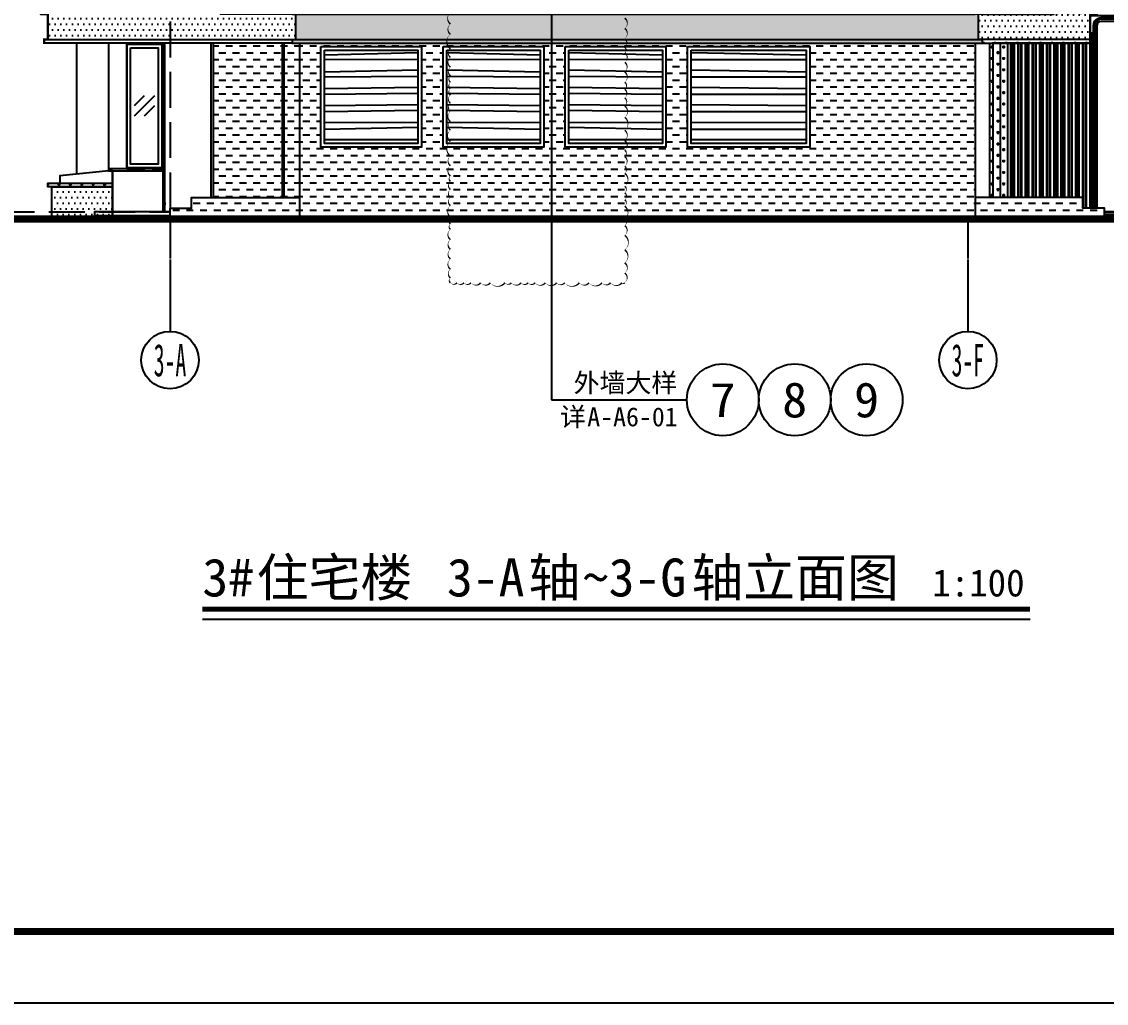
# Model space of a CAD drawing. Extents: x 646072 to 1012572, y -46617 to 16093.
# Drawn here: x 845552 to 860642, y -46567 to -32905 of the extents above; entities that cross this region are included whole.
import ezdxf
from ezdxf.enums import TextEntityAlignment as Align

# ---------------------------------------------------------------- set-up
doc = ezdxf.new("R2010")
doc.units = 0
doc.header["$LTSCALE"] = 1000
doc.header["$MEASUREMENT"] = 0
for name, pattern in [('3#楼-HZS$0$3#楼-HZS$0$__DASH', [0.35, 0.25, -0.1]), ('3#楼-HZS$0$3#楼-HZS$0$DASH', [0.35, 0.25, -0.1]), ('3#楼-HZS$0$DOTE', [2.4200000000000004, 2, -0.2, 0.02, -0.2]), ('DASH', [0.35, 0.25, -0.1])]:
    doc.linetypes.add(name, pattern=pattern)
doc.layers.get('Defpoints').update_dxf_attribs({"color": 4, "linetype": 'DASH'})
for name, color, linetype in [('3#楼-HZS$0$3#楼-HZS$0$00-看线', 251, 'Continuous'), ('3#楼-HZS$0$3#楼-HZS$0$00-立面灰色金属看线', 252, 'Continuous'), ('3#楼-HZS$0$3#楼-HZS$0$00-立面米色看线', 31, 'Continuous'), ('3#楼-HZS$0$3#楼-HZS$0$0923调整', 6, 'Continuous'), ('3#楼-HZS$0$3#楼-HZS$0$3#-轴号$0$A-ANNO-AXIS-CIRC', 3, 'Continuous'), ('3#楼-HZS$0$3#楼-HZS$0$3#-轴号$0$A-ANNO-AXIS-TEXT', 7, 'Continuous'), ('3#楼-HZS$0$3#楼-HZS$0$A-ANNO-SYMB', 3, 'Continuous'), ('3#楼-HZS$0$3#楼-HZS$0$A-DOOR', 51, 'Continuous'), ('3#楼-HZS$0$3#楼-HZS$0$A-LINE-浅灰色铝板幕墙-填充', 115, 'Continuous'), ('3#楼-HZS$0$3#楼-HZS$0$A-ROOF', 241, 'Continuous'), ('3#楼-HZS$0$3#楼-HZS$0$DOTE', 1, '3#楼-HZS$0$DOTE'), ('3#楼-HZS$0$3#楼-HZS$0$ELEV-WIND', 4, 'Continuous'), ('3#楼-HZS$0$3#楼-HZS$0$填充-浅黄色铝板', 30, 'Continuous'), ('3#楼-HZS$0$3#楼-HZS$0$填充-深灰色涂料', 11, 'Continuous'), ('3#楼-HZS$0$A-ANNO-INDX', 3, 'Continuous'), ('3#楼-HZS$0$A-ANNO-TEXT', 3, 'Continuous'), ('3#楼-HZS$0$立面分缝', 5, 'Continuous'), ('A-ANNO-TEXT', 3, 'Continuous'), ('A1-无手签$0$A-ANNO-TTLB', 7, 'Continuous'), ('AXIS_TEXT', 7, 'Continuous')]:
    doc.layers.add(name, color=color, linetype=linetype)
doc.layers.add('3#楼-HZS$0$3#楼-HZS$0$1#2#住宅楼 平面图$0$A-00-15-1#-PM-2F$0$00-装饰-看', color=46, linetype='Continuous', lineweight=5)
doc.layers.add('3#楼-HZS$0$A-ANNO-MODI', color=6, linetype='Continuous', plot=False)
doc.styles.add('3#楼-HZS$0$3#楼-HZS$0$3#-轴号$0$_TCH_AXIS', font='')
doc.styles.add('3#楼-HZS$0$3#楼-HZS$0$Standard', font='')
doc.styles.add('3#楼-HZS$0$_TCH_DIM', font='')
doc.styles.add('3#楼-HZS$0$_TCH_LABEL', font='')
doc.styles.add('COMPLEX', font='COMPLEX')
doc.styles.get('3#楼-HZS$0$3#楼-HZS$0$3#-轴号$0$_TCH_AXIS').set_extended_font_data('SimSun')
doc.styles.get('3#楼-HZS$0$3#楼-HZS$0$Standard').set_extended_font_data('SimSun')
doc.styles.get('3#楼-HZS$0$_TCH_DIM').set_extended_font_data('SimSun')
doc.styles.get('3#楼-HZS$0$_TCH_LABEL').set_extended_font_data('SimSun')
pattern_1 = [(0, (0, 0), (39.6875, 79.375), [0, -79.375])]
pattern_2 = [(0, (0, 0), (79.375, 79.375), [39.6875, -119.0625]), (90, (19.84375, -19.84375), (-79.375, 79.375), [39.6875, -119.0625])]

# ---------------------------------------------------------------- blocks, each defined once
blk = doc.blocks.new('3#楼-HZS$0$3#楼-HZS$0$asdg04d+9j80')
at = {"layer": '3#楼-HZS$0$3#楼-HZS$0$ELEV-WIND', "color": 8, "linetype": '3#楼-HZS$0$3#楼-HZS$0$__DASH'}
blk.add_lwpolyline([(166652.1028225891, -257724.6046364194), (167352.1028225764, -257724.6046364194), (167352.1028225764, -259174.6046364194), (166652.1028225891, -259174.6046364194)], close=True, dxfattribs=at)
at = {"layer": '3#楼-HZS$0$3#楼-HZS$0$ELEV-WIND'}
for points in [[(166667.1028225891, -257739.6046364194), (167337.1028225764, -257739.6046364194), (167337.1028225764, -259159.6046364194), (166667.1028225891, -259159.6046364194)], [(167287.1028225764, -257789.6046364194), (166717.1028225891, -257789.6046364194), (166717.1028225891, -258849.6046364194), (167287.1028225764, -258849.6046364194)], [(167237.1028225764, -257839.6046364194), (166767.1028225891, -257839.6046364194), (166767.1028225891, -258799.6046364194), (167237.1028225764, -258799.6046364194)], [(167287.1028225764, -258899.6046364194), (166717.1028225891, -258899.6046364194), (166717.1028225891, -259109.6046364194), (167287.1028225764, -259109.6046364194)]]:
    blk.add_lwpolyline(points, close=True, dxfattribs=at)
at = {"layer": '3#楼-HZS$0$3#楼-HZS$0$ELEV-WIND', "color": 8, "linetype": '3#楼-HZS$0$3#楼-HZS$0$DASH'}
for points in [[(166717.1028225891, -257789.6046364194), (167287.1028225764, -258324.6046364194), (166717.1028225891, -258849.6046364194)], [(166717.1028225891, -257789.6046364194), (167002.1028225827, -258849.6046364194), (167287.1028225764, -257789.6046364194)]]:
    blk.add_lwpolyline(points, dxfattribs=at)
blk = doc.blocks.new('3#楼-HZS$0$3#楼-HZS$0$df0j4+fg90')
at = {"layer": '3#楼-HZS$0$3#楼-HZS$0$A-LINE-浅灰色铝板幕墙-填充'}
h = blk.add_hatch(dxfattribs=at)
h.set_pattern_fill('DOTS', color=256, scale=50)
h.set_pattern_definition(pattern_1)
h.paths.add_polyline_path([(350717.97012153, 106739.0151179852), (347267.7280348499, 106739.0151179913), (347267.7280348499, 106389.0151179913), (350717.97012153, 106389.0151179852)])
h = blk.add_hatch(dxfattribs=at)
h.set_pattern_fill('DOTS', color=256, scale=50)
h.set_pattern_definition([(0, (0, -23600), (39.6875, 79.375), [0, -79.375])])
h.paths.add_polyline_path([(360217.9701217088, 106739.0151179913), (360217.9701217088, 106389.0151179913), (361767.9701217088, 106389.0151179913), (361767.9701217088, 106739.0151179913)])
h = blk.add_hatch(dxfattribs=at)
h.set_pattern_fill('DOTS', color=250, scale=50)
h.set_pattern_definition([(0, (-508403.7722642744, 141892.0115909563), (39.6875, 79.375), [0, -79.375])])
h.paths.add_polyline_path([(347317.7280350528, 104339.0793814905), (348171.5402357256, 104338.9508544677), (348171.5402357256, 103938.8865909563), (347317.7280350528, 103939.0151179791)])
at = {"layer": '3#楼-HZS$0$3#楼-HZS$0$填充-浅黄色铝板'}
h = blk.add_hatch(dxfattribs=at)
h.set_pattern_fill('CROSS', color=30, scale=50)
h.set_pattern_definition([(0, (0, -23600), (79.375, 79.375), [39.6875, -119.0625]), (90, (19.84375, -23619.84375), (-79.375, 79.375), [39.6875, -119.0625])])
h.paths.add_polyline_path([(360267.9701217089, 106389.0151179913), (360267.9701217089, 106339.0151179913), (361817.9701217088, 106339.0151179913), (361817.9701217088, 106389.0151179913)])
h.paths.add_polyline_path([(361317.9701217088, 106939.0151179913), (361317.9701217088, 106869.0151179791), (361867.9701217088, 106869.0151179791), (361867.9701217088, 106939.0151179913)])
h.paths.add_polyline_path([(361217.9701217089, 106869.0151179791), (361217.970121709, 106789.0151179791), (361817.9701217088, 106789.0151179791), (361817.9701217088, 106869.0151179791)])
h.paths.add_polyline_path([(361267.9701217089, 106789.0151179791), (361267.9701217212, 106739.0151179913), (361867.9701217088, 106739.0151179913), (361867.9701217088, 106789.0151179791)])
h = blk.add_hatch(dxfattribs=at)
h.set_pattern_fill('CROSS', color=250, scale=50)
h.set_pattern_definition([(0, (-508403.7722642744, 141842.0115909563), (79.375, 79.375), [39.6875, -119.0625]), (90, (-508383.9285142744, 141822.1678409563), (-79.375, 79.375), [39.6875, -119.0625])])
h.paths.add_polyline_path([(347267.6823330998, 104339.0151179791), (348167.6548393955, 104339.0151179791), (348167.6548393955, 104389.0151179791), (347267.6823330998, 104389.0151179791)])
at = {"layer": '3#楼-HZS$0$3#楼-HZS$0$填充-深灰色涂料'}
h = blk.add_hatch(dxfattribs=at)
h.set_pattern_fill('DASH', color=11, scale=100)
h.set_pattern_definition([(0, (0, 0), (95.25, 95.25), [95.25, -95.25])])
h.paths.add_polyline_path([(350767.97012153, 103989.0151179913), (350767.9701215301, 106339.0151179913), (349567.6551252609, 106339.0151179913), (349567.6551252609, 103989.0151179913)])
h = blk.add_hatch(dxfattribs=at)
h.set_pattern_fill('DASH', color=11, scale=100)
h.set_pattern_definition([(0, (0, -26550), (95.25, 95.25), [95.25, -95.25])])
edge = h.paths.add_edge_path()
edge.add_line((357867.8474560651, 106289.0151179914), (356922.5496539256, 106289.0151179914))
edge.add_arc((357218.3536430785, 106239.015117979), 300.0000000000433, 170.405931770741, 179.9999999999583)
edge.add_line((356918.3536430785, 106239.0151179792), (357817.8474560055, 106239.0151179914))
edge.add_line((357817.8474560055, 106239.0151179914), (357817.8474560056, 104939.0151179914))
edge.add_line((357817.8474560056, 104939.0151179914), (356918.3536430786, 104939.0151179914))
edge.add_line((356918.3536430786, 104939.0151179914), (356918.3536430785, 104889.0151179914))
edge.add_line((356918.3536430785, 104889.0151179914), (357867.8474560651, 104889.0151179914))
edge.add_line((357867.8474560651, 104889.0151179914), (357867.8474560651, 106289.0151179914))
blk = doc.blocks.new('3#楼-HZS$0$3#楼-HZS$0$tytutyuiytiuty')
at = {"layer": '3#楼-HZS$0$3#楼-HZS$0$ELEV-WIND', "color": 8, "linetype": '3#楼-HZS$0$3#楼-HZS$0$__DASH'}
blk.add_lwpolyline([(147924.410584872, -250027.7864665329), (147424.4108036832, -250027.7864665329), (147424.4108036832, -251777.7864665329), (147924.410584872, -251777.7864665329)], close=True, dxfattribs=at)
at = {"layer": '3#楼-HZS$0$3#楼-HZS$0$ELEV-WIND'}
for points in [[(147424.4108036832, -250042.7864665329), (147909.410584872, -250042.7864665329), (147909.410584872, -251762.7864665329), (147424.4108036832, -251762.7864665329)], [(147474.4108036832, -250092.7864665329), (147859.410584872, -250092.7864665329), (147859.410584872, -251712.7864665329), (147474.4108036832, -251712.7864665329)]]:
    blk.add_lwpolyline(points, close=True, dxfattribs=at)
blk = doc.blocks.new('3#楼-HZS$0$3#楼-HZS$0$zdfs+gd5+9gj0h')
at = {"layer": '3#楼-HZS$0$3#楼-HZS$0$填充-浅黄色铝板'}
h = blk.add_hatch(dxfattribs=at)
h.set_pattern_fill('CROSS', color=250, scale=50)
h.set_pattern_definition(pattern_2)
h.paths.add_polyline_path([(224524.3890767773, -141752.2831765233), (224674.3890767773, -141752.2831765233), (224674.3890767773, -144202.2831765354), (224524.3890767773, -144202.2831765354)])
h.paths.add_polyline_path([(224423.9784421, -141752.2831765233), (224524.3890767773, -141752.2831765233), (224524.3890767773, -144202.2831765354), (224423.9784421, -144202.2831765354)])
at = {"layer": '3#楼-HZS$0$3#楼-HZS$0$00-看线', "elevation": 1e-08}
blk.add_lwpolyline([(224423.9784421, -141752.2831765233), (224423.9784421, -143902.2831762322)], dxfattribs=at)
blk = doc.blocks.new('3#楼-HZS$0$3#楼-HZS$0$sz0fg4+df980j')
at = {"layer": '3#楼-HZS$0$3#楼-HZS$0$00-看线'}
for points in [[(500.0010792915709, -2949.999377694694), (500.0010792915709, -4776.292612217425)], [(949.9278836343437, -4699.99931180873), (949.9278836343437, -2949.999311831023)], [(999.9278836343437, -4949.999311843188), (99.92816949973349, -4949.999311843188), (99.92816949973349, -4899.999311843188), (999.9278836343437, -4899.999311843188)], [(150.0010792915709, -4949.999311843188), (150.0010792915709, -5399.999311843188)], [(150.0010792915709, -4949.999311843188), (999.9278836343437, -4949.999311843188)]]:
    blk.add_lwpolyline(points, dxfattribs=at)
at = {"layer": '3#楼-HZS$0$3#楼-HZS$0$ELEV-WIND', "color": 250}
blk.add_lwpolyline([(949.9278836343437, -4729.99931180873), (269.594529964379, -4799.999311843188), (269.594529964379, -4899.99931180873)], dxfattribs=at)
blk = doc.blocks.new('3#楼-HZS$0$3#楼-HZS$0$0f48g+kj9g7h+l40')
at = {"color": 250}
for p, q in [((859702.3666361134, -34402.99647297722, 8.432516253417739e-09), (862301.8877572415, -34402.99647297722)), ((862301.8877572414, -34432.99647297716), (862301.8877572415, -34402.99647297722)), ((859702.3666361134, -34432.99647297717, 8.432516253417739e-09), (862301.8877572415, -34432.99647297722)), ((862201.8877572415, -34572.99647297716), (862201.8877572415, -34432.99647297722)), ((859702.3666361134, -34572.99647297717, 8.432516253417739e-09), (862301.8877572415, -34572.99647297722)), ((862301.8877572415, -34602.99647297722), (859702.3666361134, -34602.99647297707, 8.432516253417739e-09)), ((862081.8877572417, -34632.99647297722), (859901.12441485, -34632.99647297717, 7.197162744074021e-09)), ((862081.8877572417, -35202.99647297716), (862081.8877572417, -34602.99647297722)), ((862101.8877572415, -37952.99647297722), (862101.8877572415, -34602.99647297722)), ((862151.8877572415, -37952.99647297722), (862151.8877572415, -34602.99647297722)), ((862301.8877572415, -37952.99647297722), (862301.8877572414, -34572.99647297716)), ((862081.8877572417, -35172.99647297716), (859801.12441485, -35172.99647297716, 7.527192261911311e-09)), ((859851.8586641032, -35302.99647297716, 1.000000000000009e-08), (859852.239194294, -35294.28089870245, 1.000000000000009e-08)), ((859851.8967171223, -38000.7429459421, 1.000000000000009e-08), (859851.8967171223, -35302.12491554985, 1.000000000000009e-08)), ((859852.239194294, -35294.28089870245, 1.000000000000009e-08), (859853.377888802, -35285.63165521051, 1.000000000000009e-08)), ((859853.377888802, -35285.63165521051, 1.000000000000009e-08), (859855.2660814744, -35277.11456846696, 1.000000000000009e-08)), ((859855.2660814744, -35277.11456846696, 1.000000000000009e-08), (859857.8894020247, -35268.79445864464, 1.000000000000009e-08)), ((859857.8894020247, -35268.79445864464, 1.000000000000009e-08), (859861.2278853996, -35260.73464680312, 1.000000000000009e-08)), ((859861.2278853996, -35260.73464680312, 1.000000000000009e-08), (859865.2561237247, -35252.99647297716, 1.000000000000009e-08)), ((859865.2561237247, -35252.99647297716, 1.000000000000009e-08), (859869.9434596744, -35245.63882934209, 1.000000000000009e-08)), ((859869.9434596744, -35245.63882934209, 1.000000000000009e-08), (859875.2542197914, -35238.71771200851, 1.000000000000009e-08)), ((859871.8586641032, -38000.7429459421, 1.000000000000009e-08), (859871.8586641032, -35302.99647297722, 1.000000000000009e-08)), ((859875.2542197914, -35238.71771200851, 1.000000000000009e-08), (859881.1479859846, -35232.28579485853, 1.000000000000009e-08)), ((859881.1479859846, -35232.28579485853, 1.000000000000009e-08), (859887.5799031346, -35226.39202866529, 1.000000000000009e-08)), ((859887.5799031346, -35226.39202866529, 1.000000000000009e-08), (859894.5010204681, -35221.08126854827, 1.000000000000009e-08)), ((859894.5010204681, -35221.08126854827, 1.000000000000009e-08), (859901.8586641032, -35216.39393259876, 1.000000000000009e-08)), ((859901.8586641032, -35216.39393259876, 1.000000000000009e-08), (859909.5968379292, -35212.3656942735, 1.000000000000009e-08)), ((859901.8586641032, -38000.7429459421, 1.000000000000009e-08), (859901.8586641032, -35302.99647297716, 1.000000000000009e-08)), ((859909.5968379292, -35212.3656942735, 1.000000000000009e-08), (859917.6566497707, -35209.02721089858, 1.000000000000009e-08)), ((859917.6566497707, -35209.02721089858, 1.000000000000009e-08), (859925.976759593, -35206.40389034827, 1.000000000000009e-08)), ((859925.976759593, -35206.40389034827, 1.000000000000009e-08), (859934.4938463365, -35204.51569767599, 1.000000000000009e-08)), ((859934.4938463365, -35204.51569767599, 1.000000000000009e-08), (859943.1430898284, -35203.37700316799, 1.000000000000009e-08)), ((859943.1430898284, -35203.37700316799, 1.000000000000009e-08), (859951.8586641032, -35202.99647297716, 1.000000000000009e-08)), ((862151.8877572416, -35202.99647297722), (859951.8586641024, -35202.99647297719, 1.000000000000009e-08)), ((862151.8877572416, -35222.99647297722), (859951.8586641032, -35222.99647297719, 1.000000000000009e-08)), ((859951.8586641033, -35253.04410723533, 1.000000000000009e-08), (859952.9496679844, -35252.99647297716, 1.000000000000009e-08)), ((862001.8877572416, -35252.99647297716), (859951.8586641032, -35252.99647297719, 1.000000000000009e-08)), ((861901.8877572415, -37902.99647297722), (861901.8877572415, -35252.99647297722)), ((862001.8877572416, -35252.7398188184), (862000.7439926233, -35252.99647297716)), ((862001.552756341, -35252.99647297716), (862001.8877572416, -35252.7398188184)), ((862001.8877572416, -35252.99647297716), (862151.8877572416, -35222.99647297722)), ((862001.8877572416, -37952.99647297722), (862001.8877572416, -35252.99647297716)), ((862151.8877572416, -35202.99647297722), (862151.8877572416, -37952.99647297722)), ((859801.8967297168, -38000.7429459421, 1.000000000000009e-08), (859801.8967297168, -35402.99647296494, 1.000000000000009e-08)), ((859811.8967297168, -38000.7429459421, 1.000000000000009e-08), (859811.8967297168, -35402.99647296494, 1.000000000000009e-08)), ((859841.8967297168, -38000.7429459421, 1.000000000000009e-08), (859841.8967297168, -35402.99647296494, 1.000000000000009e-08)), ((858701.8967178649, -38000.7429459421, 1.000000000000009e-08), (858701.8967178649, -35552.99647296494, 1.000000000000009e-08)), ((858711.8967178649, -38000.7429459421, 1.000000000000009e-08), (858711.8967178649, -35552.99647296494, 1.000000000000009e-08)), ((858741.8967178649, -38000.7429459421, 1.000000000000009e-08), (858741.8967178649, -35552.99647296494, 1.000000000000009e-08)), ((858751.8967052704, -38000.7429459421, 1.000000000000009e-08), (858751.8967052704, -35552.99647296494, 1.000000000000009e-08)), ((858801.8967189424, -38000.7429459421, 1.000000000000009e-08), (858801.8967189424, -35552.99647296494, 1.000000000000009e-08)), ((858811.8967189424, -38000.7429459421, 1.000000000000009e-08), (858811.8967189424, -35552.99647296494, 1.000000000000009e-08)), ((858841.8967189424, -38000.7429459421, 1.000000000000009e-08), (858841.8967189424, -35552.99647296494, 1.000000000000009e-08)), ((858851.8967063479, -38000.7429459421, 1.000000000000009e-08), (858851.8967063479, -35552.99647296494, 1.000000000000009e-08)), ((858901.8967200199, -38000.7429459421, 1.000000000000009e-08), (858901.8967200199, -35552.99647296494, 1.000000000000009e-08)), ((858911.8967200199, -38000.7429459421, 1.000000000000009e-08), (858911.8967200199, -35552.99647296494, 1.000000000000009e-08)), ((858941.8967200199, -38000.7429459421, 1.000000000000009e-08), (858941.8967200199, -35552.99647296494, 1.000000000000009e-08)), ((858951.8967074254, -38000.7429459421, 1.000000000000009e-08), (858951.8967074254, -35552.99647296494, 1.000000000000009e-08)), ((859001.8967210973, -38000.7429459421, 1.000000000000009e-08), (859001.8967210973, -35552.99647296494, 1.000000000000009e-08)), ((859011.8967210973, -38000.7429459421, 1.000000000000009e-08), (859011.8967210973, -35552.99647296494, 1.000000000000009e-08)), ((859041.8967210973, -38000.7429459421, 1.000000000000009e-08), (859041.8967210973, -35552.99647296494, 1.000000000000009e-08)), ((859051.8967085028, -38000.7429459421, 1.000000000000009e-08), (859051.8967085028, -35552.99647296494, 1.000000000000009e-08)), ((859101.8967221747, -38000.7429459421, 1.000000000000009e-08), (859101.8967221747, -35552.99647296494, 1.000000000000009e-08)), ((859111.8967221747, -38000.7429459421, 1.000000000000009e-08), (859111.8967221747, -35552.99647296494, 1.000000000000009e-08)), ((859141.8967221747, -38000.7429459421, 1.000000000000009e-08), (859141.8967221747, -35552.99647296494, 1.000000000000009e-08)), ((859151.8967095802, -38000.7429459421, 1.000000000000009e-08), (859151.8967095802, -35552.99647296494, 1.000000000000009e-08)), ((859201.8967232521, -38000.7429459421, 1.000000000000009e-08), (859201.8967232521, -35552.99647296494, 1.000000000000009e-08)), ((859211.8967232521, -38000.7429459421, 1.000000000000009e-08), (859211.8967232521, -35552.99647296494, 1.000000000000009e-08)), ((859241.8967232521, -38000.7429459421, 1.000000000000009e-08), (859241.8967232521, -35552.99647296494, 1.000000000000009e-08)), ((859251.8967106576, -38000.7429459421, 1.000000000000009e-08), (859251.8967106576, -35552.99647296494, 1.000000000000009e-08)), ((859301.8967243296, -38000.7429459421, 1.000000000000009e-08), (859301.8967243296, -35552.99647296494, 1.000000000000009e-08)), ((859311.8967243296, -38000.7429459421, 1.000000000000009e-08), (859311.8967243296, -35552.99647296494, 1.000000000000009e-08)), ((859341.8967243296, -38000.7429459421, 1.000000000000009e-08), (859341.8967243296, -35552.99647296494, 1.000000000000009e-08)), ((859351.896711735, -38000.7429459421, 1.000000000000009e-08), (859351.896711735, -35552.99647296494, 1.000000000000009e-08)), ((859401.896725407, -38000.7429459421, 1.000000000000009e-08), (859401.896725407, -35552.99647296494, 1.000000000000009e-08)), ((859411.896725407, -38000.7429459421, 1.000000000000009e-08), (859411.896725407, -35552.99647296494, 1.000000000000009e-08)), ((859441.896725407, -38000.7429459421, 1.000000000000009e-08), (859441.896725407, -35552.99647296494, 1.000000000000009e-08)), ((859451.8967128125, -38000.7429459421, 1.000000000000009e-08), (859451.8967128125, -35552.99647296494, 1.000000000000009e-08)), ((859501.8967264845, -38000.7429459421, 1.000000000000009e-08), (859501.8967264845, -35552.99647296494, 1.000000000000009e-08)), ((859511.8967264845, -38000.7429459421, 1.000000000000009e-08), (859511.8967264845, -35552.99647296494, 1.000000000000009e-08)), ((859541.8967264845, -38000.7429459421, 1.000000000000009e-08), (859541.8967264845, -35552.99647296494, 1.000000000000009e-08)), ((859551.89671389, -38000.7429459421, 1.000000000000009e-08), (859551.89671389, -35552.99647296494, 1.000000000000009e-08)), ((859601.896727562, -38000.7429459421, 1.000000000000009e-08), (859601.896727562, -35552.99647296494, 1.000000000000009e-08)), ((859611.896727562, -38000.7429459421, 1.000000000000009e-08), (859611.896727562, -35552.99647296494, 1.000000000000009e-08)), ((859641.896727562, -38000.7429459421, 1.000000000000009e-08), (859641.896727562, -35552.99647296494, 1.000000000000009e-08)), ((859651.8967149674, -38000.7429459421, 1.000000000000009e-08), (859651.8967149674, -35552.99647296494, 1.000000000000009e-08)), ((859701.8967286394, -38000.7429459421, 1.000000000000009e-08), (859701.8967286394, -35552.99647296494, 1.000000000000009e-08)), ((859711.8967286394, -38000.7429459421, 1.000000000000009e-08), (859711.8967286394, -35552.99647296494, 1.000000000000009e-08)), ((859741.8967286394, -38000.7429459421, 1.000000000000009e-08), (859741.8967286394, -35552.99647296494, 1.000000000000009e-08)), ((859751.8967160449, -38000.7429459421, 1.000000000000009e-08), (859751.8967160449, -35552.99647296494, 1.000000000000009e-08)), ((859851.8558854265, -37953.01369368256, 1.000000000000009e-08), (859901.7349535957, -37953.01411681197, 1.000000000000009e-08)), ((859901.8586641032, -37952.99647297716, 1.000000000000009e-08), (859901.7349535957, -37953.01411681197, 1.000000000000009e-08)), ((862001.8877572416, -37902.99647297722), (860001.7931516678, -37902.99647297722, 6.896808760664263e-09)), ((862001.8877572416, -37912.99647297722), (860001.7931516678, -37912.99647297717, 6.896808760664263e-09)), ((862001.8877572416, -37942.99647297722), (860001.7931516678, -37942.99647297717, 6.896808760664263e-09)), ((862301.8877572415, -37952.99647297722), (860001.7931516678, -37952.99647297717, 7.805053410302175e-09)), ((861782.1393335642, -37912.99647297722), (861782.1393335956, -37942.99647297722)), ((861981.8877572416, -37942.99647297722), (861981.8877572416, -37912.99647297722))]:
    blk.add_line(p, q, dxfattribs=at)
blk.add_lwpolyline([(859702.3666361134, -34402.99647297722), (862301.8877572415, -34402.99647297722), (862301.8877572415, -37952.99647297722)], dxfattribs=at)
for centre, radius in [((859951.8586641032, -35302.99647297722, 1.000000000000009e-08), 80), ((859951.8586641032, -35302.99647297716, 1.000000000000009e-08), 50)]:
    blk.add_arc(centre, radius, 90, 180, dxfattribs=at)
blk = doc.blocks.new('3#楼-HZS$0$3#楼-HZS$0$d+f9g5j04+9k0')
at = {"color": 7, "const_width": 30}
for points in [[(439558.7946787374, -12815.7171954012), (439558.7946787374, -10365.71719538892), (440958.4997103165, -10365.71719538892), (440958.4997103165, -10315.71719538892), (440908.4997103165, -10315.71719538892), (440908.4997103165, -9965.71719538892)], [(426407.8774218722, -9965.71719538892), (426407.8774218722, -10315.71719538892), (426357.8774218722, -10315.71719538892), (426357.8774218722, -10365.71719538892), (427508.8536695142, -10365.71719538892), (427508.8536694539, -12115.71719537684), (427258.853164821, -12115.71719537684), (427258.853164821, -12145.00819487333), (427308.853164821, -12145.7171953684), (427308.853164821, -12815.71719538886)]]:
    blk.add_lwpolyline(points, dxfattribs=at)
blk = doc.blocks.new('3#楼-HZS$0$3#楼-HZS$0$dfj+f+ghkj+')
at = {"color": 8}
for points in [[(846763.927498941, -36286.57511671548), (846622.5061427037, -36427.9964729528)], [(846905.3488551782, -36286.57511671554), (846622.5061427037, -36569.41782919018)], [(846905.3488551785, -36427.9964729528), (846763.927498941, -36569.41782919012)]]:
    blk.add_lwpolyline(points, dxfattribs=at)
blk = doc.blocks.new('3#楼-HZS$0$3#楼-HZS$0$dfgj504g+k9')
blk.add_wipeout([(894750.205789566, -47664.42867147924), (894750.205789566, -47914.428671479356), (895900.205789566, -47914.42867106101), (895900.205789566, -47984.42867106102), (894800.2057895662, -47984.42867149152), (894800.2057895662, -48064.428671479356), (894850.205789566, -48064.428671479356), (894850.205789566, -48114.428671479356), (894800.2057895662, -48114.428671491514), (894800.2057895662, -48464.428671479356), (894850.205789566, -48464.428671479356), (894850.205789566, -48514.42867147935), (894750.205789566, -48514.42867147935), (894750.205789566, -50664.428671188245), (896250.205789566, -50664.428671188245), (896250.205789566, -50814.42867118826), (896550.205789566, -50814.42867118826), (896550.205789566, -50964.42867118826), (883550.2057893872, -50964.42867118823), (883550.2057893872, -50814.42867118826), (883850.2057893872, -50814.42867118826), (883850.2057893872, -50664.428671188245), (885350.2057893872, -50664.428671188245), (885350.2057893872, -48514.42867147935), (885250.2057893872, -48514.42867147935), (885250.2057893872, -48464.428671479356), (885300.2057893873, -48464.428671479356), (885300.2057893873, -48114.428671491514), (885250.2057893872, -48114.428671479356), (885250.2057893872, -48064.428671491514), (885300.2057893873, -48064.428671479356), (885300.2057893873, -47984.42867149152), (884200.2057893872, -47984.42867149152), (884200.2057893872, -47914.42867149152), (885350.205789343, -47914.428671479356), (885350.2057893872, -47664.42867147924)])
at = {"layer": '3#楼-HZS$0$3#楼-HZS$0$A-DOOR'}
h = blk.add_hatch(dxfattribs=at)
h.set_pattern_fill('ANSI32', color=256, scale=50, angle=135)
h.set_pattern_definition([(180, (-524409304.2333134, -299607067.3088976), (-1.4210854715202e-14, -238.125), []), (180, (-524409383.6083477, -299606987.9338633), (-1.4210854715202e-14, -238.125), [])])
h.paths.add_polyline_path([(885700.2057893276, -49914.42867147923), (887000.2057893276, -49914.42867147923), (887000.2057893276, -48614.42867147923), (885700.2057893276, -48614.42867147923)])
h = blk.add_hatch(dxfattribs=at)
h.set_pattern_fill('ANSI32', color=256, scale=50, angle=135)
h.set_pattern_definition([(180, (-524407604.2333134, -299607067.3088976), (-1.4210854715202e-14, -238.125), []), (180, (-524407683.6083477, -299606987.9338633), (-1.4210854715202e-14, -238.125), [])])
h.paths.add_polyline_path([(887400.205789268, -49914.42867147923), (888700.205789268, -49914.42867147923), (888700.205789268, -48614.42867147923), (887400.205789268, -48614.42867147923)])
h = blk.add_hatch(dxfattribs=at)
h.set_pattern_fill('ANSI32', color=256, scale=50, angle=135)
h.set_pattern_definition([(180, (-524405904.3557045, -299607067.3088976), (-1.4210854715202e-14, -238.125), []), (180, (-524405983.7307388, -299606987.9338633), (-1.4210854715202e-14, -238.125), [])])
h.paths.add_polyline_path([(889100.0833981633, -49914.42867147923), (890400.0833981633, -49914.42867147923), (890400.0833981633, -48614.42867147923), (889100.0833981633, -48614.42867147923)])
h = blk.add_hatch(dxfattribs=at)
h.set_pattern_fill('ANSI32', color=256, scale=50, angle=135)
h.set_pattern_definition([(180, (-524404204.3557044, -299607067.3088976), (-1.4210854715202e-14, -238.125), []), (180, (-524404283.7307387, -299606987.9338633), (-1.4210854715202e-14, -238.125), [])])
h.paths.add_polyline_path([(890800.0833982825, -49914.42867147923), (892400.0831238627, -49914.42867147923), (892400.0831238627, -48614.42867147923), (890800.0833982825, -48614.42867147923)])
at = {"const_width": 5}
blk.add_lwpolyline([(883550.2057893872, -50964.42867118822), (883550.2057893872, -50814.42867118825), (883850.2057893872, -50814.42867118825), (883850.2057893872, -50664.42867118825), (885350.2057893871, -50664.42867118825), (885350.2057893871, -48514.42867147934), (885250.2057893872, -48514.42867147934), (885250.2057893872, -48464.42867147934), (885300.2057893872, -48464.42867147934), (885300.2057894723, -48114.42867149151), (884250.2057893872, -48114.42867149151), (884250.2057893872, -48064.42867149151), (884300.2057893872, -48064.42867147934), (884300.2057893873, -47984.42867149151), (884200.2057893872, -47984.42867149151), (884200.2057893865, -47914.42867149151), (885350.205789343, -47914.42867147934), (885350.205789343, -47664.42867147923), (894750.205789566, -47664.42867147923), (894750.205789657, -47914.42867147934), (895900.205789566, -47914.428671061), (895900.205789566, -47984.42867149151), (895800.2057895662, -47984.42867149151), (895800.2057895662, -48064.42867147934), (895850.205789566, -48064.42867147934), (895850.2057895783, -48114.42867147934), (894800.2057895662, -48114.42867147934), (894800.2057895662, -48464.42867147934), (894850.205789566, -48464.42867147934), (894850.205789566, -48514.42867147934), (894750.205789566, -48514.42867147934), (894750.205789566, -50664.42867118825), (896250.205789566, -50664.42867118825), (896250.205789566, -50814.42867118825), (896550.205789566, -50814.42867118825), (896550.205789566, -50964.42867118825)], dxfattribs=at)
for points in [[(885350.2057893872, -50964.42867164902), (883550.2057893872, -50964.42867118822), (883550.2057893872, -50814.42867118822), (883550.2057893872, -50814.42867118822), (883850.2057893872, -50814.42867118822), (883850.2057893872, -50664.42867118822), (885350.2057893872, -50664.42867118822)], [(894750.205789566, -50964.42867164902), (896550.205789566, -50964.42867118822), (896550.205789566, -50814.42867118822), (896550.205789566, -50814.42867118822), (896250.205789566, -50814.42867118822), (896250.205789566, -50664.42867118822), (894750.205789566, -50664.42867118822)]]:
    blk.add_lwpolyline(points)
at = {"layer": '3#楼-HZS$0$3#楼-HZS$0$00-立面米色看线'}
for p, q in [((885250.2057893872, -48464.42867147934), (885250.2057893872, -48514.42867147934)), ((894850.205789566, -48464.42867147934), (894850.205789566, -48514.42867147934))]:
    blk.add_line(p, q, dxfattribs=at)
for points in [[(884200.2057893872, -47914.42867149151), (884200.2057893872, -47984.42867149151)], [(885200.2057893872, -47914.42867149151), (884200.2057893872, -47914.42867106099)], [(885200.2057893872, -47984.42867149151), (884200.2057893872, -47984.42867106099)], [(884300.2057893872, -47984.42867147934), (884300.2057893872, -48064.42867149151)], [(885350.2057893872, -47914.42867149151), (885200.2057893872, -47914.42867149151), (885200.2057893872, -47984.42867149151), (885300.2057893872, -47984.42867149151), (885300.2057893872, -48064.42867149151), (885250.2057893872, -48064.42867149151), (885250.2057893872, -48114.42867149151), (885350.2057893872, -48114.42867149151)], [(885300.2057893872, -47984.42867147934), (894800.205789566, -47984.42867147934)], [(885350.205789343, -47914.42867147934), (894750.205789566, -47914.42867147934)], [(894750.205789566, -47914.42867149151), (894900.205789566, -47914.42867149151), (894900.205789566, -47984.42867149151), (894800.205789566, -47984.42867149151), (894800.205789566, -48064.42867149151), (894850.205789566, -48064.42867149151), (894850.205789566, -48114.42867149151), (894750.205789566, -48114.42867149151)], [(894900.205789566, -47914.42867149151), (895900.205789566, -47914.42867106099)], [(894900.205789566, -47984.42867149151), (895900.205789566, -47984.42867106099)], [(895800.205789566, -47984.42867147934), (895800.205789566, -48064.42867149151)], [(895900.205789566, -47914.42867149151), (895900.205789566, -47984.42867149151)], [(884250.2057893872, -48064.42867149151), (884250.2057893872, -48114.42867108337)], [(885250.2057893872, -48064.42867149151), (884250.2057893872, -48064.42867106099)], [(885250.2057893872, -48114.42867151389), (884250.2057893872, -48114.42867108337)], [(885300.2057893872, -48064.42867147934), (894800.205789566, -48064.42867147934)], [(885300.2057893872, -48464.42867147934), (885300.2057893872, -48114.42867149151)], [(885350.205789343, -48114.42867147934), (894750.205789566, -48114.42867147934)], [(894800.205789566, -48464.42867147934), (894800.205789566, -48114.42867149151)], [(894850.205789566, -48064.42867149151), (895850.205789566, -48064.42867106099)], [(894850.205789566, -48114.42867151389), (895850.205789566, -48114.42867108337)], [(895850.205789566, -48064.42867149151), (895850.205789566, -48114.42867108337)], [(885250.2057893872, -48464.42867147934), (894850.205789566, -48464.42867147934)], [(885250.2057893872, -48514.42867147934), (894850.205789566, -48514.42867147934)]]:
    blk.add_lwpolyline(points, dxfattribs=at)
at = {"layer": '3#楼-HZS$0$3#楼-HZS$0$A-DOOR'}
for points in [[(885650.2057893276, -48564.42867147923), (887050.2057893276, -48564.42867147923), (887050.2057893276, -49964.42867147923), (885650.2057893276, -49964.42867147923)], [(887350.205789268, -48564.42867147923), (888750.205789268, -48564.42867147923), (888750.205789268, -49964.42867147923), (887350.205789268, -49964.42867147923)], [(889050.0833981633, -48564.42867147923), (890450.0833981633, -48564.42867147923), (890450.0833981633, -49964.42867147923), (889050.0833981633, -49964.42867147923)], [(890750.0833982825, -48564.42867147923), (892450.0831238627, -48564.42867147923), (892450.0831238627, -49964.42867147923), (890750.0833982825, -49964.42867147923)], [(885700.2057893276, -48614.42867147923), (887000.2057893276, -48614.42867147923), (887000.2057893276, -49914.42867147923), (885700.2057893276, -49914.42867147923)], [(887400.205789268, -48614.42867147923), (888700.205789268, -48614.42867147923), (888700.205789268, -49914.42867147923), (887400.205789268, -49914.42867147923)], [(889100.0833981633, -48614.42867147923), (890400.0833981633, -48614.42867147923), (890400.0833981633, -49914.42867147923), (889100.0833981633, -49914.42867147923)], [(890800.0833982825, -48614.42867147923), (892400.0831238627, -48614.42867147923), (892400.0831238627, -49914.42867147923), (890800.0833982825, -49914.42867147923)]]:
    blk.add_lwpolyline(points, close=True, dxfattribs=at)
at = {"layer": '3#楼-HZS$0$3#楼-HZS$0$A-ROOF'}
for p, q in [((885350.2057893872, -47664.42867147923), (885350.2057893872, -47914.42867147934)), ((885350.2057893872, -48514.42867147934), (885350.2057893872, -50964.42867147923)), ((894750.205789566, -48514.42867147934), (894750.205789566, -50964.42867147923))]:
    blk.add_line(p, q, dxfattribs=at)
for points in [[(894750.205789566, -47664.42867130943), (885350.2057893872, -47664.42867130943)], [(894750.205789566, -47664.42867130943), (894750.205789566, -47914.42867147934)], [(894750.205789566, -50964.42867164902), (885350.2057893872, -50964.42867164902)]]:
    blk.add_lwpolyline(points, dxfattribs=at)
for points in [[(885650.2057893276, -48564.42867147923), (887050.2057893872, -48564.42867147923), (887050.2057893872, -49964.42867147923), (885650.2057893276, -49964.42867147923)], [(887350.205789268, -48564.42867147923), (888750.2057893276, -48564.42867147923), (888750.2057893276, -49964.42867147923), (887350.205789268, -49964.42867147923)], [(889050.0833981633, -48564.42867147923), (890450.0833982229, -48564.42867147923), (890450.0833982229, -49964.42867147923), (889050.0833981633, -49964.42867147923)], [(890750.0833982825, -48564.42867147923), (892450.0831239223, -48564.42867147923), (892450.0831239223, -49964.42867147923), (890750.0833982825, -49964.42867147923)]]:
    blk.add_lwpolyline(points, close=True, dxfattribs=at)
blk = doc.blocks.new('3#楼-HZS$0$3#楼-HZS$0$dfgj.0f5+g9lk480')
at = {"layer": '3#楼-HZS$0$3#楼-HZS$0$A-LINE-浅灰色铝板幕墙-填充'}
h = blk.add_hatch(dxfattribs=at)
h.set_pattern_fill('DOTS', color=256, scale=50)
h.set_pattern_definition(pattern_1)
h.paths.add_polyline_path([(847371.7423858895, -35152.99647297722), (856871.7423859834, -35152.99647297722), (856871.7423859834, -35502.99647296505), (847371.7423858895, -35502.99647296505)])
at = {"layer": '3#楼-HZS$0$3#楼-HZS$0$填充-浅黄色铝板'}
h = blk.add_hatch(dxfattribs=at)
h.set_pattern_fill('CROSS', color=30, scale=50)
h.set_pattern_definition(pattern_2)
h.paths.add_polyline_path([(846271.7423858044, -34952.99647297722), (846271.7423858044, -35022.99647297722), (846371.7423858045, -35022.99647297736), (846371.7423857701, -35102.99647256822), (846321.7423858044, -35102.99647297722), (846321.7423858044, -35152.99647256908), (857921.7423859832, -35152.99647296505), (857921.7423859832, -35102.99647297722), (857871.7423859832, -35102.99647297722), (857871.7423859834, -35022.99647297722), (857971.7423859832, -35022.99647297722), (857971.7423859832, -34952.99647297722)])
h = blk.add_hatch(dxfattribs=at)
h.set_pattern_fill('CROSS', color=30, scale=50)
h.set_pattern_definition([(0, (0, 25), (79.375, 79.375), [39.6875, -119.0625]), (90, (19.84375, 5.15625), (-79.375, 79.375), [39.6875, -119.0625])])
h.paths.add_polyline_path([(847321.7423858044, -35552.99647296505), (856921.7423859832, -35552.99647296505), (856921.7423860258, -35502.99647296505), (847321.742385847, -35502.99647296505)])
at = {"layer": '3#楼-HZS$0$3#楼-HZS$0$填充-深灰色涂料'}
h = blk.add_hatch(dxfattribs=at)
h.set_pattern_fill('DASH', color=11, scale=100)
h.set_pattern_definition([(0, (-1500, 0), (95.25, 95.25), [95.25, -95.25])])
h.paths.add_polyline_path([(847421.7423858044, -34952.99647296505), (856821.7423859832, -34952.99647296505), (856821.7423859832, -34702.99647296494), (847421.7423858044, -34702.99647296494)])
h.paths.add_polyline_path([(845621.7423858044, -38002.99647267393), (845621.7423858044, -37852.99647267396), (845921.7423858044, -37852.99647267396), (845921.7423858044, -37702.99647267396), (847421.7423858044, -37702.99647267396), (847421.7423858044, -35552.99647296505), (856821.7423859832, -35552.99647296505), (856821.7423859832, -37702.99647267396), (858321.7423859832, -37702.99647267396), (858321.7423859832, -37852.99647267396), (858621.7423859832, -37852.99647267396), (858621.7423860217, -38002.99647267393)])
h.paths.add_polyline_path([(847721.7423857448, -37002.99647296494), (849121.7423858044, -37002.99647296494), (849121.7423858044, -35602.99647296494), (847721.7423857448, -35602.99647296494)], flags=16)
h.paths.add_polyline_path([(849421.7423856852, -37002.99647296494), (850821.7423857448, -37002.99647296494), (850821.7423857448, -35602.99647296494), (849421.7423856852, -35602.99647296494)], flags=16)
h.paths.add_polyline_path([(851121.6199945805, -37002.99647296494), (852521.6199946401, -37002.99647296494), (852521.6199946401, -35602.99647296494), (851121.6199945805, -35602.99647296494)], flags=16)
h.paths.add_polyline_path([(852821.6199946997, -37002.99647296494), (854521.6197202799, -37002.99647296494), (854521.6197202799, -35602.99647296494), (852821.6199946997, -35602.99647296494)], flags=16)
blk = doc.blocks.new('3#楼-HZS$0$ytrhgfhfh')
at = {"layer": '3#楼-HZS$0$立面分缝'}
for points in [[(849182.7553405671, -35351.78916638799), (849182.7553405642, -33201.78916669128)], [(849202.7553405671, -35351.78916638799), (849202.7553405642, -33201.78916669125)]]:
    blk.add_lwpolyline(points, dxfattribs=at)
blk = doc.blocks.new('_AXISO')
blk.add_circle((0, 0), 0.5)
at = {"layer": 'AXIS_TEXT', "style": 'COMPLEX', "width": 1.041666666666667}
blk.add_attdef('A', text='', height=0.56, dxfattribs=at).set_placement((-0.25, -0.28), (0.25, -0.28), align=Align.FIT)

msp = doc.modelspace()

# ---------------------------------------------------------------- linework, layer by layer
at = {"color": 250}
msp.add_lwpolyline([(859165.4966658584, -33201.78916667908), (859165.4966658584, -35601.78916669125)], dxfattribs=at)
at = {"layer": '3#楼-HZS$0$3#楼-HZS$0$00-立面灰色金属看线', "elevation": 9.999999999999904e-09}
for points in [[(852615.6418733231, -33171.78916666689), (852615.6418733231, -33201.78916666689), (853315.6418733104, -33201.78916666689), (853315.6418733104, -33171.78916666689)], [(854465.8801872408, -33171.78916666689), (854465.8801872408, -33201.78916666689), (855165.8801872281, -33201.78916666689), (855165.8801872281, -33171.78916666689)], [(852615.6418733231, -34651.78916666689), (852615.6418733231, -34681.78916666689), (853315.6418733104, -34681.78916666689), (853315.6418733104, -34651.78916666689)], [(854465.8801872408, -34651.78916666689), (854465.8801872408, -34681.78916666689), (855165.8801872281, -34681.78916666689), (855165.8801872281, -34651.78916666689)]]:
    msp.add_lwpolyline(points, close=True, dxfattribs=at)
at = {"layer": '3#楼-HZS$0$3#楼-HZS$0$00-立面灰色金属看线'}
for points in [[(847515.1816694106, -33201.78916667908), (847515.1816694106, -35551.78916669125)], [(847545.1816694106, -35551.78916669125), (847545.1816694106, -33201.78916667908)], [(848185.1816694106, -33201.78916669125), (848185.1816694106, -35551.78916667897)], [(848215.1816694106, -33201.78916669125), (848215.1816694106, -35551.78916667897)], [(858115.4966658584, -33201.78916666686), (858115.4966658584, -35551.78916668642)], [(859015.4966658584, -33201.78916666686), (859015.4966658584, -35551.78916668642)], [(846815.1813835452, -35051.78916669125), (846815.1813835452, -34981.78916665679)], [(847545.1816694106, -35421.78916663898), (847545.1816694106, -35451.78916664114)]]:
    msp.add_lwpolyline(points, dxfattribs=at)
msp.add_lwpolyline([(847515.1816694106, -34981.78916668169), (847515.1816694106, -34951.78916668223), (846765.1813835452, -34951.78916665679), (846765.1813835452, -34981.78916665679)], close=True, dxfattribs=at)
at = {"layer": '3#楼-HZS$0$3#楼-HZS$0$00-立面米色看线'}
for points in [[(852215.2553405579, -32671.78916669125), (845865.2545789995, -32671.78916669125), (845865.2545789995, -32751.78916669125), (845815.2545789995, -32751.78916669125), (845815.2545789995, -32801.78916667908), (845915.2545789995, -32801.78916667908), (845915.2545789995, -33151.78916667908), (852215.2553405579, -33151.78916667908)], [(855415.8801872281, -32671.78916669125), (860465.4966658584, -32671.78916669125), (860465.4966658584, -32751.78916669125), (860515.4966658584, -32751.78916669125), (860515.4966658584, -32801.78916667908), (860415.4966658584, -32801.78916667908), (860415.4966658584, -33151.78916667908), (855565.8801872281, -33151.78916667908)], [(852215.2553405579, -33201.78916667908), (845865.2545789995, -33201.78916667908), (845865.2545789995, -33151.78916667908), (852215.2553405579, -33151.78916667908)], [(855565.8801872281, -33201.78916667908), (860465.4966658584, -33201.78916667908), (860465.4966658584, -33151.78916667908), (855565.8801872281, -33151.78916667908)], [(852215.2553405579, -35551.78916667908), (846565.1813835452, -35551.78916667908), (846565.1813835452, -35601.78916669125), (852215.2553405579, -35601.78916669125)], [(855566.6287753216, -35551.78916667908), (859165.4966658584, -35551.78916667908), (859165.4966658584, -35601.78916669125), (855566.6287753216, -35601.78916669125)]]:
    msp.add_lwpolyline(points, dxfattribs=at)
at = {"layer": '3#楼-HZS$0$3#楼-HZS$0$3#-轴号$0$A-ANNO-AXIS-CIRC'}
for p, q in [((847615.6287753218, -36215.30559085181), (847615.6287753218, -37215.30559085181)), ((858715.628775322, -36215.30559085181), (858715.628775322, -37215.30559085181))]:
    msp.add_line(p, q, dxfattribs=at)
at = {"layer": '3#楼-HZS$0$3#楼-HZS$0$A-ANNO-SYMB', "const_width": 70}
msp.add_lwpolyline([(848065.4437950745, -41079.20929347678), (859582.0682676483, -41079.20929347678)], dxfattribs=at)
at = {"layer": '3#楼-HZS$0$3#楼-HZS$0$A-ANNO-SYMB'}
msp.add_lwpolyline([(848065.4437950745, -41219.20929347678), (859582.0682676483, -41219.20929347678)], dxfattribs=at)
at = {"layer": '3#楼-HZS$0$3#楼-HZS$0$DOTE', "linetype": '3#楼-HZS$0$3#楼-HZS$0$__DASH', "ltscale": 2}
for p, q in [((847615.6287753218, -2101.789166678966, 9.99999917259629e-09), (847615.6287753218, -37215.30559085181, 9.99999917259629e-09)), ((858715.628775322, -2101.789166678966, 9.99999917259629e-09), (858715.628775322, -37215.30559085181, 9.99999917259629e-09)), ((838929.5044823273, -35551.78916669125), (871415.086253701, -35551.78916669125))]:
    msp.add_line(p, q, dxfattribs=at)
at = {"layer": '3#楼-HZS$0$A-ANNO-INDX', "color": 1}
msp.add_line((852920.8444234057, -38167.42619877064), (854807.0358833977, -38167.42619877064), dxfattribs=at)
for centre in [(855307.0358833977, -38167.42619877064), (856307.0358833977, -38167.42619877064), (857307.0358833977, -38167.42619877064)]:
    msp.add_circle(centre, 500, dxfattribs=at)
at = {"layer": 'A1-无手签$0$A-ANNO-TTLB'}
msp.add_lwpolyline([(834321.9856656974, -46566.51289713772), (834321.9856656974, 12833.48710286229), (918421.9856656974, 12833.48710286229), (918421.9856656974, -46566.51289713772)], close=True, dxfattribs=at)
at = {"layer": 'A1-无手签$0$A-ANNO-TTLB', "const_width": 100}
msp.add_lwpolyline([(836821.9856656974, -45566.51289713772), (917421.9856656974, -45566.51289713772), (917421.9856656974, 11833.48710286229), (836821.9856656974, 11833.48710286229)], close=True, dxfattribs=at)
at = {"layer": 'Defpoints'}
msp.add_lwpolyline([(873860.2474082669, 11833.48710286229), (836798.5091508364, 11833.48710286229), (836798.5091508364, -45566.51289713773), (873860.2474082669, -45566.51289713773)], close=True, dxfattribs=at)

# ---------------------------------------------------------------- block references
for name, p in [('3#楼-HZS$0$3#楼-HZS$0$df0j4+fg90', (498647.5265441496, -139540.8042846703)), ('3#楼-HZS$0$3#楼-HZS$0$sz0fg4+df980j', (845815.2534999108, -30251.78985484806)), ('3#楼-HZS$0$3#楼-HZS$0$dfj+f+ghkj+', (493.7542798751965, 2351.207306285971)), ('3#楼-HZS$0$3#楼-HZS$0$0f48g+kj9g7h+l40', (613.7035141906235, 2351.207306285971, -1.000000000000009e-08))]:
    msp.add_blockref(name, p)
at = {"color": 2}
msp.add_blockref('3#楼-HZS$0$3#楼-HZS$0$d+f9g5j04+9k0', (419506.3282187241, -22836.07197129005), dxfattribs=at)
at = {"layer": '3#楼-HZS$0$3#楼-HZS$0$00-立面灰色金属看线'}
for p in [(685913.539050734, 224522.8154697526), (687813.5259527325, 224522.8154697526, 9.999999999999904e-09)]:
    msp.add_blockref('3#楼-HZS$0$3#楼-HZS$0$asdg04d+9j80', p, dxfattribs=at)
at = {"layer": '3#楼-HZS$0$3#楼-HZS$0$0923调整', "extrusion": (0, 0, -1), "xscale": -1, "zscale": -1}
msp.add_blockref('3#楼-HZS$0$3#楼-HZS$0$tytutyuiytiuty', (-699590.7710845385, 216825.997299866), dxfattribs=at)
at = {"layer": '3#楼-HZS$0$3#楼-HZS$0$1#2#住宅楼 平面图$0$A-00-15-1#-PM-2F$0$00-装饰-看', "xscale": -1}
msp.add_blockref('3#楼-HZS$0$3#楼-HZS$0$zdfs+gd5+9gj0h', (1083689.885742636, 108550.4940098442, -1e-08), dxfattribs=at)
at = {"layer": '3#楼-HZS$0$3#楼-HZS$0$3#-轴号$0$A-ANNO-AXIS-CIRC'}
ref = msp.add_blockref('_AXISO', (847615.6287753218, -37615.30559085181), dxfattribs=dict(at, xscale=800, yscale=800, zscale=800))
ref.add_attrib('A', '3-A', dxfattribs={"layer": '3#楼-HZS$0$3#楼-HZS$0$3#-轴号$0$A-ANNO-AXIS-TEXT', "height": 452.5483399593904, "style": '3#楼-HZS$0$3#楼-HZS$0$3#-轴号$0$_TCH_AXIS', "width": 0.4661458333334121}).set_placement((847389.354605342, -37841.57976083151), (847841.9029453015, -37841.57976083151), align=Align.FIT)
ref = msp.add_blockref('_AXISO', (858715.628775322, -37615.30559085181), dxfattribs=dict(at, xscale=800, yscale=800, zscale=800))
ref.add_attrib('A', '3-F', dxfattribs={"layer": '3#楼-HZS$0$3#楼-HZS$0$3#-轴号$0$A-ANNO-AXIS-TEXT', "height": 452.5483399593904, "style": '3#楼-HZS$0$3#楼-HZS$0$3#-轴号$0$_TCH_AXIS', "width": 0.4661458333334121}).set_placement((858489.3546053423, -37841.57976083151), (858941.9029453017, -37841.57976083151), align=Align.FIT)

# ---------------------------------------------------------------- texts
at = {"layer": '3#楼-HZS$0$A-ANNO-TEXT', "color": 7, "style": '3#楼-HZS$0$_TCH_DIM'}
for s, p in [('外墙大样', (853231.1498074483, -38062.42619877064)), ('详', (853042.1202715833, -38536.77219033182)), ('A-A6-01', (853420.1793433133, -38536.77219033182))]:
    msp.add_text(s, height=264.3459915611814, dxfattribs=at).set_placement(p)
at = {"layer": '3#楼-HZS$0$A-ANNO-TEXT', "color": 7, "style": '3#楼-HZS$0$_TCH_LABEL'}
for s, height, width, p, p2 in [('7', 480.9990676401009, 1.042765534682274, (855127.7038610694, -38407.92573259069), (855486.367905726, -38407.92573259069)), ('8', 489.5597030539644, 0.9908928571425729, (856133.5918743158, -38412.20605029762), (856480.4798924796, -38412.20605029762)), ('9', 488.240082724041, 0.9988839285715759, (857132.6644252819, -38411.54624013266), (857481.4073415134, -38411.54624013266))]:
    msp.add_text(s, height=height, dxfattribs=dict(at, width=width)).set_placement(p, p2, align=Align.FIT)
at = {"layer": 'A-ANNO-TEXT', "color": 7, "style": '3#楼-HZS$0$3#楼-HZS$0$Standard'}
for s, height, p in [('3#', 528.6919831223629, (848065.4437950745, -40904.22232400544, -1.999999917259638e-08)), ('住宅楼', 528.6919831223629, (848821.5619385344, -40904.22232400544, -1.999999917259638e-08)), ('3-A', 528.6919831223629, (851467.9754406441, -40904.22232400544, -1.999999917259638e-08)), ('轴', 528.6919831223629, (852602.152655834, -40904.22232400544, -1.999999917259638e-08)), ('~3-G', 528.6919831223629, (853358.2707992939, -40904.22232400544, -1.999999917259638e-08)), ('轴立面图', 528.6919831223629, (854870.5070862137, -40904.22232400544, -1.999999917259638e-08)), ('1:100', 377.6371308016878, (858220.4648921209, -40904.22232400544, -1.999999917259638e-08))]:
    msp.add_text(s, height=height, dxfattribs=at).set_placement(p)

# ---------------------------------------------------------------- next in the draw order: block references
msp.add_blockref('3#楼-HZS$0$3#楼-HZS$0$dfgj504g+k9', (-35934.70912370761, 15312.63950480026))

# ---------------------------------------------------------------- next in the draw order: linework, layer by layer
at = {"const_width": 100}
msp.add_lwpolyline([(844783.0401198288, -35651.78916667891), (864683.9880319975, -35651.78916667891)], dxfattribs=at)
at = {"layer": '3#楼-HZS$0$A-ANNO-INDX', "color": 1}
msp.add_line((852920.8444234057, -28736.78916666692), (852920.8444234057, -38167.42619877064), dxfattribs=at)
at = {"layer": '3#楼-HZS$0$A-ANNO-MODI'}
msp.add_lwpolyline([(851517.1351220299, -32780.24598262133, 0, 22.5, 0.5), (851517.1351220299, -32937.74598262133, 0, 22.5, 0.5), (851517.1351220299, -33080.24598262133, 0, 22.5, 0.5), (851517.1351220299, -33282.74598262133, 0, 22.5, 0.5), (851517.1351220299, -33402.74598262133, 0, 22.5, 0.5), (851517.1351220299, -33537.74598262133, 0, 22.5, 0.5), (851517.1351220299, -33657.74598262133, 0, 22.5, 0.5), (851517.1351220299, -33747.74598262133, 0, 22.5, 0.5), (851517.1351220299, -33837.74598262133, 0, 22.5, 0.5), (851517.1351220299, -33927.74598262133, 0, 22.5, 0.5), (851517.1351220299, -34040.24598262133, 0, 22.5, 0.5), (851517.1351220299, -34152.74598262133, 0, 22.5, 0.5), (851517.1351220299, -34295.24598262133, 0, 22.5, 0.5), (851517.1351220299, -34415.24598262133, 0, 22.5, 0.5), (851517.1351220299, -34572.74598262133, 0, 22.5, 0.5), (851517.1351220299, -34775.24598262133, 0, 22.5, 0.5), (851517.1351220299, -34910.24598262133, 0, 22.5, 0.5), (851517.1351220299, -35052.74598262133, 0, 22.5, 0.5), (851517.1351220299, -35127.74598262133, 0, 22.5, 0.5), (851517.1351220299, -35240.24598262133, 0, 22.5, 0.5), (851517.1351220299, -35352.74598262133, 0, 22.5, 0.5), (851517.1351220299, -35465.24598262133, 0, 22.5, 0.5), (851517.1351220299, -35622.74598262133, 0, 22.5, 0.5), (851517.1351220299, -35720.24598262133, 0, 22.5, 0.5), (851517.1351220299, -35795.24598262133, 0, 22.5, 0.5), (851517.1351220299, -35937.74598262133, 0, 22.5, 0.5), (851517.1351220299, -36072.74598262133, 0, 22.5, 0.5), (851517.1351220299, -36207.74598262133, 0, 22.5, 0.5), (851517.1351220299, -36350.24598262133, 0, 22.5, 0.5), (851517.1351220299, -36470.24598262133, 0, 22.5, 0.5), (851517.1351220299, -36538.22132392949, 0, 22.5, 0.5), (851607.1351220299, -36538.22132392949, 0, 22.5, 0.5), (851704.6351220299, -36538.22132392949, 0, 22.5, 0.5), (851802.1351220299, -36538.22132392949, 0, 22.5, 0.5), (851937.1351220299, -36538.22132392949, 0, 22.5, 0.5), (852072.1351220299, -36538.22132392949, 0, 22.5, 0.5), (852274.6351220299, -36538.22132392949, 0, 22.5, 0.5), (852364.6351220299, -36538.22132392949, 0, 22.5, 0.5), (852499.6351220299, -36538.22132392949, 0, 22.5, 0.5), (852597.1351220299, -36538.22132392949, 0, 22.5, 0.5), (852694.6351220299, -36538.22132392949, 0, 22.5, 0.5), (852837.1351220299, -36538.22132392949, 0, 22.5, 0.5), (852994.6351220299, -36538.22132392949, 0, 22.5, 0.5), (853107.1351220299, -36538.22132392949, 0, 22.5, 0.5), (853309.6351220299, -36538.22132392949, 0, 22.5, 0.5), (853444.6351220299, -36538.22132392949, 0, 22.5, 0.5), (853624.6351220299, -36538.22132392949, 0, 22.5, 0.5), (853744.6351220299, -36538.22132392949, 0, 22.5, 0.5), (853902.1351220299, -36538.22132392949, 0, 22.5, 0.5), (853942.085912086, -36538.22132392949, 0, 22.5, 0.5), (853942.085912086, -36403.22132392949, 0, 22.5, 0.5), (853942.085912086, -36260.72132392949, 0, 22.5, 0.5), (853942.085912086, -36080.72132392949, 0, 22.5, 0.5), (853942.085912086, -35878.22132392949, 0, 22.5, 0.5), (853942.085912086, -35743.22132392949, 0, 22.5, 0.5), (853942.085912086, -35653.22132392949, 0, 22.5, 0.5), (853942.085912086, -35473.22132392949, 0, 22.5, 0.5), (853942.085912086, -35383.22132392949, 0, 22.5, 0.5), (853942.085912086, -35285.72132392949, 0, 22.5, 0.5), (853942.085912086, -35195.72132392949, 0, 22.5, 0.5), (853942.085912086, -35015.72132392949, 0, 22.5, 0.5), (853942.085912086, -34918.22132392949, 0, 22.5, 0.5), (853942.085912086, -34783.22132392949, 0, 22.5, 0.5), (853942.085912086, -34693.22132392949, 0, 22.5, 0.5), (853942.085912086, -34558.22132392949, 0, 22.5, 0.5), (853942.085912086, -34415.72132392949, 0, 22.5, 0.5), (853942.085912086, -34235.72132392949, 0, 22.5, 0.5), (853942.085912086, -34078.22132392949, 0, 22.5, 0.5), (853942.085912086, -33965.72132392949, 0, 22.5, 0.5), (853942.085912086, -33845.72132392949, 0, 22.5, 0.5), (853942.085912086, -33748.22132392949, 0, 22.5, 0.5), (853942.085912086, -33605.72132392949, 0, 22.5, 0.5), (853942.085912086, -33470.72132392949, 0, 22.5, 0.5), (853942.085912086, -33335.72132392949, 0, 22.5, 0.5), (853942.085912086, -33260.72132392949, 0, 22.5, 0.5), (853942.085912086, -33140.72132392949, 0, 22.5, 0.5), (853942.085912086, -32998.22132392949, 0, 22.5, 0.5), (853942.085912086, -32855.72132392949, 0, 22.5, 0.5)], format="xyseb", dxfattribs=at)

# ---------------------------------------------------------------- next in the draw order: block references
msp.add_blockref('3#楼-HZS$0$3#楼-HZS$0$dfgj.0f5+g9lk480', (1993.754279875197, 2351.207306285971))
at = {"layer": '3#楼-HZS$0$立面分缝'}
msp.add_blockref('3#楼-HZS$0$ytrhgfhfh', (0, 0), dxfattribs=at)

doc.saveas('drawing.dxf')
